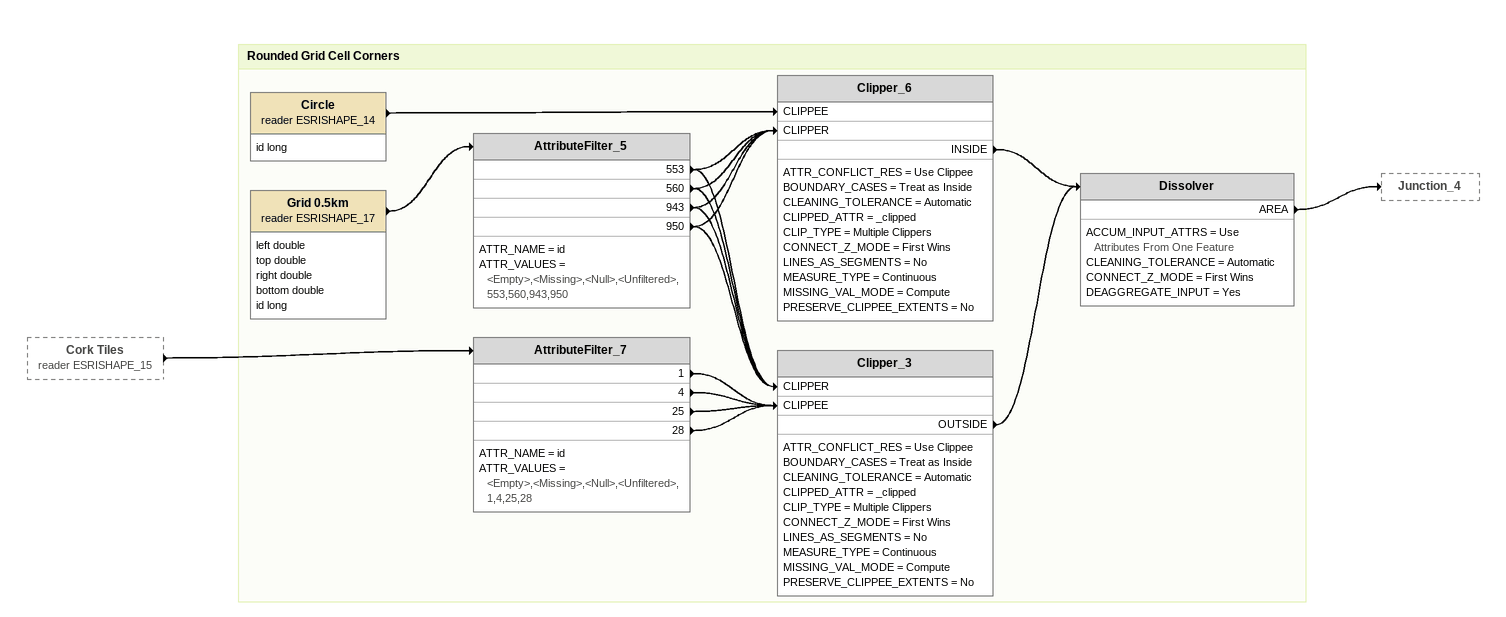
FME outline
Cork Tiles (reader ESRISHAPE_15) [outside]
    -> AttributeFilter_7

Bookmark: Rounded Grid Cell Corners
Circle (reader ESRISHAPE_14)
    attributes: id long
    -> Clipper_6 [CLIPPEE]
Grid 0.5km (reader ESRISHAPE_17)
    attributes: left double, top double, right double, bottom double, id long
    -> AttributeFilter_5
AttributeFilter_5
    ATTR_NAME = id
    ATTR_VALUES = <Empty>,<Missing>,<Null>,<Unfiltered>,553,560,943,950
    553 -> Clipper_3 [CLIPPER]
    553 -> Clipper_6 [CLIPPER]
    560 -> Clipper_3 [CLIPPER]
    560 -> Clipper_6 [CLIPPER]
    943 -> Clipper_3 [CLIPPER]
    943 -> Clipper_6 [CLIPPER]
    950 -> Clipper_3 [CLIPPER]
    950 -> Clipper_6 [CLIPPER]
Clipper_6
    ATTR_CONFLICT_RES = Use Clippee
    BOUNDARY_CASES = Treat as Inside
    CLEANING_TOLERANCE = Automatic
    CLIPPED_ATTR = _clipped
    CLIP_TYPE = Multiple Clippers
    CONNECT_Z_MODE = First Wins
    LINES_AS_SEGMENTS = No
    MEASURE_TYPE = Continuous
    MISSING_VAL_MODE = Compute
    PRESERVE_CLIPPEE_EXTENTS = No
    INSIDE -> Dissolver
AttributeFilter_7
    ATTR_NAME = id
    ATTR_VALUES = <Empty>,<Missing>,<Null>,<Unfiltered>,1,4,25,28
    1 -> Clipper_3 [CLIPPEE]
    4 -> Clipper_3 [CLIPPEE]
    25 -> Clipper_3 [CLIPPEE]
    28 -> Clipper_3 [CLIPPEE]
Clipper_3
    ATTR_CONFLICT_RES = Use Clippee
    BOUNDARY_CASES = Treat as Inside
    CLEANING_TOLERANCE = Automatic
    CLIPPED_ATTR = _clipped
    CLIP_TYPE = Multiple Clippers
    CONNECT_Z_MODE = First Wins
    LINES_AS_SEGMENTS = No
    MEASURE_TYPE = Continuous
    MISSING_VAL_MODE = Compute
    PRESERVE_CLIPPEE_EXTENTS = No
    OUTSIDE -> Dissolver
Dissolver
    ACCUM_INPUT_ATTRS = Use Attributes From One Feature
    CLEANING_TOLERANCE = Automatic
    CONNECT_Z_MODE = First Wins
    DEAGGREGATE_INPUT = Yes
    AREA -> Junction_4
